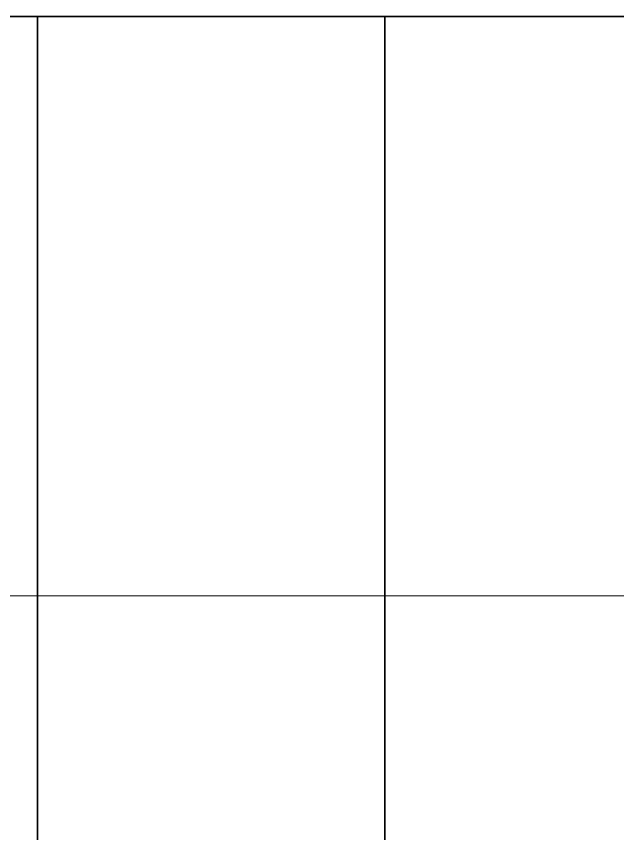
# Model space of a CAD drawing. Extents: x 218 to 1434, y 54 to 743.
# Drawn here: x 257.86 to 263.05, y 428.92 to 435.97 of the extents above; entities that cross this region are included whole.
import ezdxf

# ---------------------------------------------------------------- set-up
doc = ezdxf.new("R2010")
doc.units = 0

msp = doc.modelspace()

# ---------------------------------------------------------------- linework, layer by layer
at = {"color": 7, "lineweight": 35, "ltscale": 0.075}
for p, q in [((258.0446, 435.9697), (255.0446, 435.9697)), ((258.0446, 435.9697), (261.0446, 435.9697)), ((261.0446, 435.9697), (264.0446, 435.9697))]:
    msp.add_line(p, q, dxfattribs=at)
at = {"color": 7, "lineweight": 35, "ltscale": 0.125}
for p, q in [((258.0446, 435.9697), (258.0446, 430.9697)), ((258.0446, 435.9697), (258.0446, 430.9697)), ((261.0446, 435.9697), (261.0446, 430.9697)), ((261.0446, 435.9697), (261.0446, 430.9697))]:
    msp.add_line(p, q, dxfattribs=at)
at = {"color": 7, "lineweight": 13, "ltscale": 0.075}
for p, q in [((258.0446, 430.9697), (255.0446, 430.9697)), ((258.0446, 430.9697), (261.0446, 430.9697)), ((261.0446, 430.9697), (264.0446, 430.9697))]:
    msp.add_line(p, q, dxfattribs=at)
at = {"color": 7, "lineweight": 35}
for p, q in [((258.0446, 410.0303), (258.0446, 430.9697)), ((261.0446, 410.0303), (261.0446, 430.9697))]:
    msp.add_line(p, q, dxfattribs=at)
at = {"color": 7, "lineweight": 35, "ltscale": 0.160491}
for p, q in [((258.0446, 424.55), (258.0446, 430.9697)), ((261.0446, 424.55), (261.0446, 430.9697))]:
    msp.add_line(p, q, dxfattribs=at)

doc.saveas('drawing.dxf')
